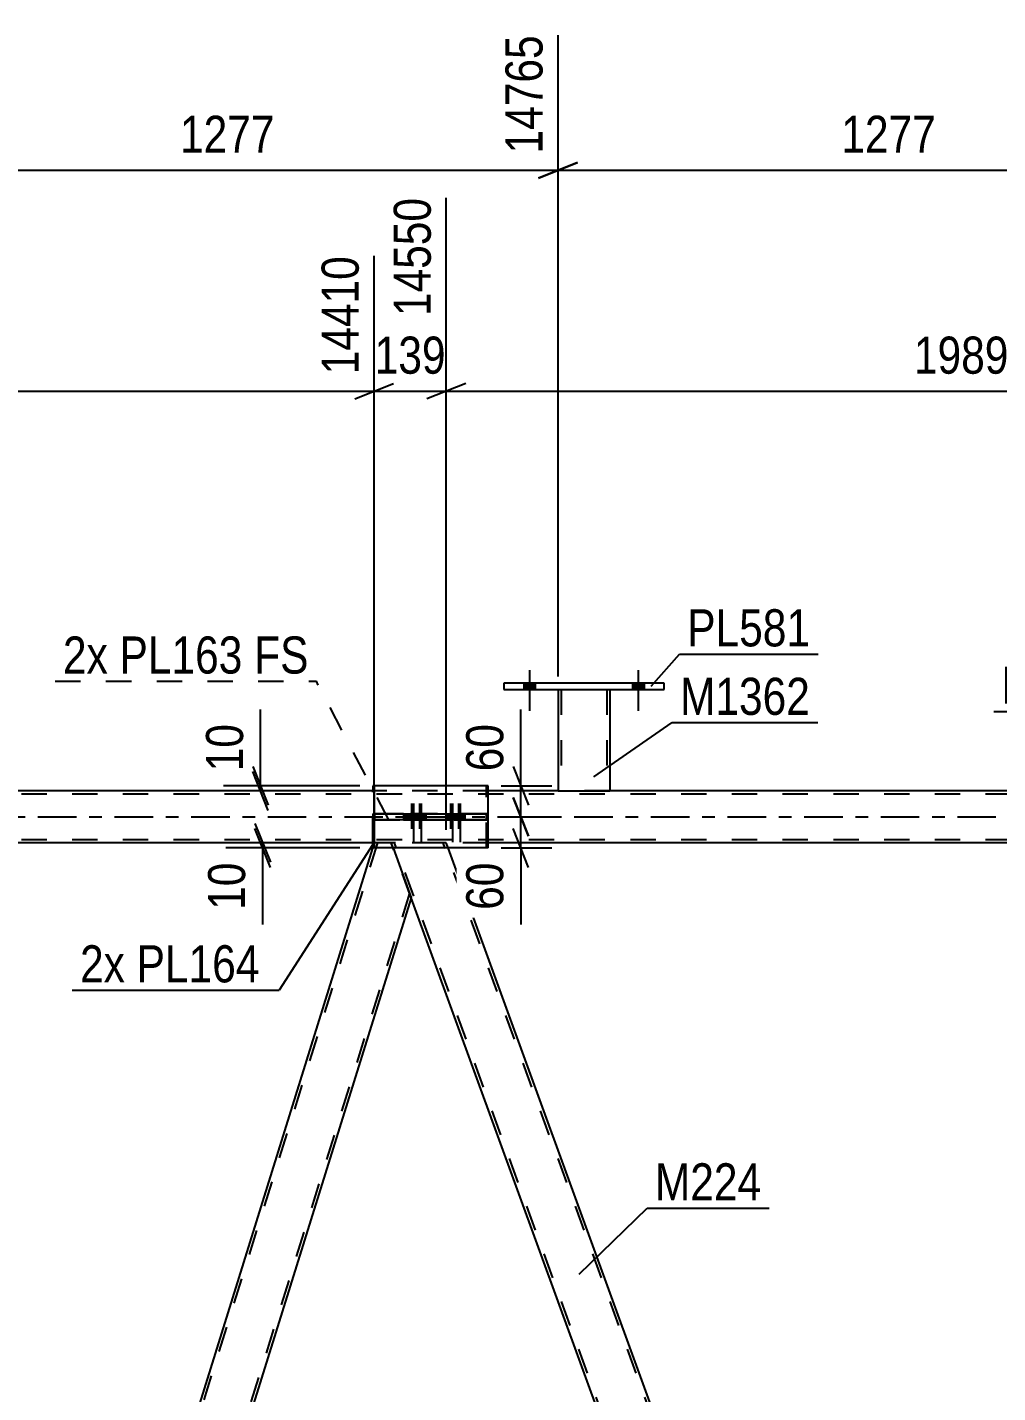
# Model space of a CAD drawing. Header units: millimetres. Extents: x 0 to 841, y 0 to 594.
# Drawn here: x 604.6 to 679.5, y 374.7 to 480.2 of the extents above; entities that cross this region are included whole.
import ezdxf

# ---------------------------------------------------------------- set-up
doc = ezdxf.new("R2010")
doc.units = ezdxf.units.MM
doc.linetypes.add('DXK_LINE_DOT2', pattern=[3.9198, 1.9599, -1.9599])
doc.linetypes.add('DXK_LINE_DOT3', pattern=[5.9187, 2.979, -0.9799, 0.9799, -0.9799])
doc.styles.add('Arial Narrow', font='ARIALN.TTF', dxfattribs={"height": 0.2})

# ---------------------------------------------------------------- blocks, each defined once
blk = doc.blocks.new('Part-122568611-5203 - 5055')
at = {"color": 2, "linetype": 'Continuous'}
for p, q in [((645.59, 429.01), (645.59, 421.17)), ((649.59, 429.01), (649.59, 421.17)), ((645.59, 421.17), (649.59, 421.17))]:
    blk.add_line(p, q, dxfattribs=at)
at = {"color": 7, "linetype": 'DXK_LINE_DOT2'}
for p, q in [((645.59, 429.01), (649.59, 429.01)), ((645.59, 429.01), (645.59, 429.01)), ((645.59, 429.01), (645.59, 429.01)), ((645.83, 429.01), (645.83, 421.17)), ((649.35, 429.01), (649.35, 421.17)), ((649.59, 429.01), (649.59, 429.01)), ((649.59, 429.01), (649.59, 429.01)), ((649.29, 421.17), (649.33, 421.17)), ((649.29, 421.17), (649.33, 421.17)), ((649.33, 421.17), (649.35, 421.17)), ((649.33, 421.17), (649.35, 421.17))]:
    blk.add_line(p, q, dxfattribs=at)
blk = doc.blocks.new('Part-122568611-5158 - 5055')
at = {"color": 2, "linetype": 'Continuous'}
for p, q in [((631.39, 417.17), (594.68, 299.42)), ((631.42, 417.17), (631.39, 417.17)), ((632.85, 416.77), (634.25, 412.92)), ((634.25, 412.92), (597.55, 295.17))]:
    blk.add_line(p, q, dxfattribs=at)
at = {"color": 7, "linetype": 'DXK_LINE_DOT2'}
for p, q in [((631.64, 417.17), (594.82, 299.05)), ((632.7, 417.17), (631.42, 417.17)), ((632.85, 416.77), (632.7, 417.17)), ((634.12, 413.29), (597.3, 295.17))]:
    blk.add_line(p, q, dxfattribs=at)
blk = doc.blocks.new('Part-122568611-5178 - 5055')
at = {"color": 7, "linetype": 'DXK_LINE_DOT2'}
for p, q in [((636.96, 417.17), (632.7, 417.17)), ((634.25, 412.92), (632.7, 417.17)), ((677.36, 295.17), (632.96, 417.17)), ((681.11, 295.17), (636.71, 417.17)), ((637.11, 416.77), (636.96, 417.17))]:
    blk.add_line(p, q, dxfattribs=at)
at = {"color": 2, "linetype": 'Continuous'}
for p, q in [((679.33, 300.76), (637.11, 416.77)), ((675.07, 300.76), (634.25, 412.92))]:
    blk.add_line(p, q, dxfattribs=at)
blk = doc.blocks.new('Part-122568611-5208 - 5055')
at = {"color": 2, "linetype": 'Continuous'}
for p, q in [((641.39, 429.49), (641.39, 429.01)), ((653.79, 429.49), (641.39, 429.49)), ((653.79, 429.01), (653.79, 429.49)), ((641.39, 429.01), (653.79, 429.01))]:
    blk.add_line(p, q, dxfattribs=at)
blk = doc.blocks.new('Part-122568611-5289 - 5055')
at = {"color": 7, "linetype": 'DXK_LINE_DOT2'}
for p, q in [((755.05, 420.93), (54.97, 420.93)), ((640.2, 421.17), (631.42, 421.17)), ((649.59, 421.17), (645.59, 421.17)), ((755.05, 417.41), (54.97, 417.41)), ((631.39, 417.17), (631.42, 417.17)), ((631.42, 417.17), (631.39, 417.17)), ((640.2, 417.17), (631.42, 417.17))]:
    blk.add_line(p, q, dxfattribs=at)
at = {"color": 2, "linetype": 'Continuous'}
for p, q in [((631.42, 421.17), (598.5, 421.17)), ((645.59, 421.17), (640.2, 421.17)), ((696.67, 421.17), (649.59, 421.17)), ((631.39, 417.17), (551.83, 417.17)), ((710.85, 417.17), (640.2, 417.17))]:
    blk.add_line(p, q, dxfattribs=at)
at = {"color": 7, "linetype": 'DXK_LINE_DOT3'}
blk.add_line((54.97, 419.17), (755.05, 419.17), dxfattribs=at)
blk = doc.blocks.new('Part-122568611-5496 - 5055')
at = {"color": 2, "linetype": 'Continuous'}
for p, q in [((631.28, 421.57), (631.28, 421.17)), ((631.42, 421.57), (631.28, 421.57)), ((631.28, 416.82), (631.28, 417.17))]:
    blk.add_line(p, q, dxfattribs=at)
at = {"color": 7, "linetype": 'DXK_LINE_DOT2'}
for p, q in [((631.28, 417.17), (631.28, 421.17)), ((640.06, 421.57), (631.42, 421.57)), ((640.06, 416.77), (640.06, 421.57)), ((631.28, 416.77), (631.28, 416.82)), ((640.06, 416.77), (631.28, 416.77))]:
    blk.add_line(p, q, dxfattribs=at)
blk = doc.blocks.new('Bolt-122568611-5364 - 5055')
at = {"linetype": 'Continuous'}
for points in [[(642.95, 429.01), (643.83, 429.01), (643.83, 429.49), (642.95, 429.49)], [(651.35, 429.01), (652.23, 429.01), (652.23, 429.49), (651.35, 429.49)]]:
    blk.add_hatch(color=1, dxfattribs=at).paths.add_polyline_path(points)
at = {"color": 1, "linetype": 'Continuous'}
for p, q in [((643.39, 430.49), (643.39, 427.37)), ((651.79, 430.49), (651.79, 427.37)), ((642.95, 429.49), (642.95, 429.01)), ((643.83, 429.49), (643.83, 429.01)), ((651.35, 429.49), (651.35, 429.01)), ((652.23, 429.49), (652.23, 429.01))]:
    blk.add_line(p, q, dxfattribs=at)
blk = doc.blocks.new('Bolt-122568611-5480 - 5055')
at = {"linetype": 'Continuous'}
for points in [[(642.95, 429.01), (643.83, 429.01), (643.83, 429.49), (642.95, 429.49)], [(651.35, 429.01), (652.23, 429.01), (652.23, 429.49), (651.35, 429.49)]]:
    blk.add_hatch(color=1, dxfattribs=at).paths.add_polyline_path(points)
at = {"color": 1, "linetype": 'Continuous'}
for p, q in [((643.39, 430.49), (643.39, 427.37)), ((651.79, 430.49), (651.79, 427.37)), ((642.95, 429.49), (642.95, 429.01)), ((643.83, 429.49), (643.83, 429.01)), ((651.35, 429.49), (651.35, 429.01)), ((652.23, 429.49), (652.23, 429.01))]:
    blk.add_line(p, q, dxfattribs=at)
blk = doc.blocks.new('Bolt-122568611-5491 - 5055')
at = {"color": 1, "linetype": 'DXK_LINE_DOT2'}
for p, q in [((634.28, 420.21), (634.28, 417.21)), ((634.88, 420.21), (634.88, 417.21)), ((637.29, 420.21), (637.29, 417.21)), ((637.89, 420.21), (637.89, 417.21)), ((633.92, 419.41), (633.92, 418.93)), ((634.52, 419.41), (634.52, 418.93)), ((634.64, 419.41), (634.64, 418.93)), ((635.24, 419.41), (635.24, 418.93)), ((636.93, 419.41), (636.93, 418.93)), ((637.53, 419.41), (637.53, 418.93)), ((637.65, 419.41), (637.65, 418.93)), ((638.25, 419.41), (638.25, 418.93))]:
    blk.add_line(p, q, dxfattribs=at)
blk = doc.blocks.new('Part-122568611-5501 - 5055')
at = {"color": 7, "linetype": 'DXK_LINE_DOT2'}
for p, q in [((631.28, 419.41), (640.06, 419.41)), ((633.65, 419.41), (631.28, 419.41)), ((631.28, 419.41), (631.28, 418.93)), ((631.28, 418.93), (640.06, 418.93)), ((631.28, 418.93), (633.65, 418.93)), ((640.06, 419.41), (633.65, 419.41)), ((633.65, 419.41), (633.65, 418.93)), ((633.65, 418.93), (640.06, 418.93)), ((640.06, 419.41), (640.06, 419.41)), ((640.06, 418.93), (640.06, 419.41))]:
    blk.add_line(p, q, dxfattribs=at)
blk = doc.blocks.new('Bolt-122568611-5503 - 5055')
at = {"linetype": 'Continuous'}
for points in [[(634.78, 419.41), (634.06, 419.41), (634.06, 418.93), (634.78, 418.93)], [(635.38, 419.41), (634.66, 419.41), (634.66, 418.93), (635.38, 418.93)], [(637.79, 419.41), (637.07, 419.41), (637.07, 418.93), (637.79, 418.93)], [(638.39, 419.41), (637.67, 419.41), (637.67, 418.93), (638.39, 418.93)]]:
    blk.add_hatch(color=1, dxfattribs=at).paths.add_polyline_path(points)
at = {"color": 1, "linetype": 'Continuous'}
for p, q in [((634.42, 420.21), (634.42, 417.21)), ((635.02, 420.21), (635.02, 417.21)), ((637.43, 420.21), (637.43, 417.21)), ((638.03, 420.21), (638.03, 417.21)), ((634.06, 419.41), (634.06, 418.93)), ((634.66, 419.41), (634.66, 418.93)), ((634.78, 419.41), (634.78, 418.93)), ((635.38, 419.41), (635.38, 418.93)), ((637.07, 419.41), (637.07, 418.93)), ((637.67, 419.41), (637.67, 418.93)), ((637.79, 419.41), (637.79, 418.93)), ((638.39, 419.41), (638.39, 418.93))]:
    blk.add_line(p, q, dxfattribs=at)
blk = doc.blocks.new('Part-122568611-5508 - 5055')
at = {"color": 2, "linetype": 'Continuous'}
for p, q in [((640.2, 421.57), (631.42, 421.57)), ((631.42, 416.77), (631.42, 421.57)), ((640.2, 419.41), (640.2, 421.57)), ((640.2, 416.77), (640.2, 418.93)), ((640.2, 416.77), (631.42, 416.77))]:
    blk.add_line(p, q, dxfattribs=at)
at = {"color": 7, "linetype": 'DXK_LINE_DOT2'}
blk.add_line((640.2, 418.93), (640.2, 419.41), dxfattribs=at)
blk = doc.blocks.new('Part-122568611-5513 - 5055')
at = {"color": 2, "linetype": 'Continuous'}
for p, q in [((631.42, 419.41), (633.79, 419.41)), ((631.42, 419.41), (631.42, 418.93)), ((633.79, 418.93), (631.42, 418.93)), ((633.79, 419.41), (640.2, 419.41)), ((633.79, 419.41), (633.79, 418.93)), ((640.2, 418.93), (633.79, 418.93)), ((640.2, 419.41), (640.2, 419.41)), ((640.2, 418.93), (640.2, 419.41))]:
    blk.add_line(p, q, dxfattribs=at)
at = {"color": 7, "linetype": 'DXK_LINE_DOT2'}
for p, q in [((640.2, 419.41), (631.42, 419.41)), ((631.42, 418.93), (640.2, 418.93)), ((640.2, 418.93), (640.2, 418.93))]:
    blk.add_line(p, q, dxfattribs=at)
blk = doc.blocks.new('StraightDimension-122568611-6323 - 5055')
at = {"color": 7, "linetype": 'Continuous'}
for p, q in [((594.5, 430.01), (594.5, 479.55)), ((645.59, 430.01), (645.59, 479.55)), ((596, 469.71), (593, 468.51)), ((644.09, 468.51), (647.09, 469.71)), ((594.5, 469.11), (645.59, 469.11))]:
    blk.add_line(p, q, dxfattribs=at)
at = {"color": 0}
blk.add_wipeout([(624.3, 469.86), (624.3, 474.06), (615.79, 474.06), (615.79, 469.86)], dxfattribs=at)
at = {"color": 3, "style": 'Arial Narrow'}
blk.add_text('1277', height=2.863, dxfattribs=at).set_placement((616.39, 470.46))
at = {"color": 0, "linetype": 'Continuous'}
blk.add_wipeout([(644.99, 480.15), (640.79, 480.15), (640.79, 469.81), (644.99, 469.81)], dxfattribs=at)
at = {"color": 3, "linetype": 'Continuous', "style": 'Arial Narrow'}
blk.add_text('14765', height=2.863, rotation=90.0002, dxfattribs=at).set_placement((644.39, 470.41))
blk = doc.blocks.new('StraightDimension-122568611-14166 - 5055')
at = {"color": 7, "linetype": 'Continuous'}
for p, q in [((636.96, 418.17), (636.96, 466.99)), ((631.39, 418.17), (631.39, 462.49)), ((629.89, 451.45), (632.89, 452.65)), ((638.46, 452.65), (635.46, 451.45)), ((631.39, 452.05), (636.96, 452.05))]:
    blk.add_line(p, q, dxfattribs=at)
at = {"color": 0}
blk.add_wipeout([(637.52, 452.8), (637.52, 457), (630.83, 457), (630.83, 452.8)], dxfattribs=at)
at = {"color": 3, "style": 'Arial Narrow'}
blk.add_text('139', height=2.863, dxfattribs=at).set_placement((631.43, 453.4))
at = {"color": 0, "linetype": 'Continuous'}
blk.add_wipeout([(636.36, 467.59), (632.16, 467.59), (632.16, 457.25), (636.36, 457.25)], dxfattribs=at)
at = {"color": 3, "linetype": 'Continuous', "style": 'Arial Narrow'}
blk.add_text('14550', height=2.863, rotation=90.0002, dxfattribs=at).set_placement((635.76, 457.85))
blk = doc.blocks.new('StraightDimension-122568611-6333 - 5055')
at = {"color": 7, "linetype": 'Continuous'}
for p, q in [((645.59, 430.01), (645.59, 479.55)), ((696.67, 430.01), (696.67, 479.55)), ((647.09, 469.71), (644.09, 468.51)), ((695.17, 468.51), (698.17, 469.71)), ((645.59, 469.11), (696.67, 469.11))]:
    blk.add_line(p, q, dxfattribs=at)
at = {"color": 0}
blk.add_wipeout([(675.38, 469.86), (675.38, 474.06), (666.87, 474.06), (666.87, 469.86)], dxfattribs=at)
at = {"color": 3, "style": 'Arial Narrow'}
blk.add_text('1277', height=2.863, dxfattribs=at).set_placement((667.47, 470.46))
at = {"color": 0, "linetype": 'Continuous'}
blk.add_wipeout([(696.07, 480.15), (691.87, 480.15), (691.87, 469.81), (696.07, 469.81)], dxfattribs=at)
at = {"color": 3, "linetype": 'Continuous', "style": 'Arial Narrow'}
blk.add_text('16042', height=2.863, rotation=90.0002, dxfattribs=at).set_placement((695.47, 470.41))
blk = doc.blocks.new('StraightDimension-122568611-5666 - 5055')
at = {"color": 7, "linetype": 'Continuous'}
for p, q in [((622.61, 421.57), (622.61, 427.47)), ((622.61, 421.57), (622.61, 427.47)), ((622.01, 423.07), (623.21, 420.07)), ((623.21, 419.67), (622.01, 422.67)), ((630.28, 421.57), (619.76, 421.57)), ((630.28, 421.17), (619.76, 421.17)), ((622.61, 421.17), (622.61, 421.57))]:
    blk.add_line(p, q, dxfattribs=at)
at = {"color": 0}
blk.add_wipeout([(621.86, 426.95), (617.66, 426.95), (617.66, 422.09), (621.86, 422.09)], dxfattribs=at)
at = {"color": 3, "style": 'Arial Narrow'}
blk.add_text('10', height=2.863, rotation=90.0002, dxfattribs=at).set_placement((621.26, 422.69))
blk = doc.blocks.new('StraightDimension-122568611-14167 - 5055')
at = {"color": 7, "linetype": 'Continuous'}
for p, q in [((551.83, 418.17), (551.83, 466.99)), ((631.39, 418.17), (631.39, 462.49)), ((553.33, 452.65), (550.33, 451.45)), ((629.89, 451.45), (632.89, 452.65)), ((551.83, 452.05), (631.39, 452.05))]:
    blk.add_line(p, q, dxfattribs=at)
at = {"color": 0}
blk.add_wipeout([(595.86, 452.8), (595.86, 457), (587.35, 457), (587.35, 452.8)], dxfattribs=at)
at = {"color": 3, "style": 'Arial Narrow'}
blk.add_text('1989', height=2.863, dxfattribs=at).set_placement((587.95, 453.4))
at = {"color": 0, "linetype": 'Continuous'}
blk.add_wipeout([(630.79, 463.09), (626.59, 463.09), (626.59, 452.75), (630.79, 452.75)], dxfattribs=at)
at = {"color": 3, "linetype": 'Continuous', "style": 'Arial Narrow'}
blk.add_text('14410', height=2.863, rotation=90.0002, dxfattribs=at).set_placement((630.19, 453.35))
blk = doc.blocks.new('StraightDimension-122568611-5641 - 5055')
at = {"color": 7, "linetype": 'Continuous'}
for p, q in [((622.17, 418.67), (623.37, 415.67)), ((623.37, 415.27), (622.17, 418.27)), ((630.28, 417.17), (619.92, 417.17)), ((630.28, 416.77), (619.92, 416.77)), ((622.77, 416.77), (622.77, 417.17)), ((622.77, 416.77), (622.77, 410.86)), ((622.77, 416.77), (622.77, 410.86))]:
    blk.add_line(p, q, dxfattribs=at)
at = {"color": 0}
blk.add_wipeout([(622.02, 416.24), (617.82, 416.24), (617.82, 411.39), (622.02, 411.39)], dxfattribs=at)
at = {"color": 3, "style": 'Arial Narrow'}
blk.add_text('10', height=2.863, rotation=90.0002, dxfattribs=at).set_placement((621.42, 411.99))
blk = doc.blocks.new('StraightDimension-122568611-5890 - 5055')
at = {"color": 7, "linetype": 'Continuous'}
for p, q in [((642.11, 420.67), (643.31, 417.67)), ((641.2, 419.17), (645.11, 419.17)), ((642.71, 416.77), (642.71, 419.17)), ((643.31, 415.27), (642.11, 418.27)), ((641.2, 416.77), (645.11, 416.77)), ((642.71, 416.77), (642.71, 410.86)), ((642.71, 416.77), (642.71, 410.86))]:
    blk.add_line(p, q, dxfattribs=at)
at = {"color": 0}
blk.add_wipeout([(641.96, 416.24), (637.76, 416.24), (637.76, 411.39), (641.96, 411.39)], dxfattribs=at)
at = {"color": 3, "style": 'Arial Narrow'}
blk.add_text('60', height=2.863, rotation=90.0002, dxfattribs=at).set_placement((641.36, 411.99))
blk = doc.blocks.new('StraightDimension-122568611-5899 - 5055')
at = {"color": 7, "linetype": 'Continuous'}
for p, q in [((642.71, 421.57), (642.71, 427.47)), ((642.71, 421.57), (642.71, 427.47)), ((642.11, 423.07), (643.31, 420.07)), ((641.2, 421.57), (645.11, 421.57)), ((642.71, 419.17), (642.71, 421.57)), ((643.31, 417.67), (642.11, 420.67)), ((641.2, 419.17), (645.11, 419.17))]:
    blk.add_line(p, q, dxfattribs=at)
at = {"color": 0}
blk.add_wipeout([(641.96, 426.95), (637.76, 426.95), (637.76, 422.09), (641.96, 422.09)], dxfattribs=at)
at = {"color": 3, "style": 'Arial Narrow'}
blk.add_text('60', height=2.863, rotation=90.0002, dxfattribs=at).set_placement((641.36, 422.69))
blk = doc.blocks.new('StraightDimension-122568611-14165 - 5055')
at = {"color": 7, "linetype": 'Continuous'}
for p, q in [((636.96, 418.17), (636.96, 466.99)), ((716.52, 418.17), (716.52, 462.49)), ((638.46, 452.65), (635.46, 451.45)), ((715.02, 451.45), (718.02, 452.65)), ((636.96, 452.05), (716.52, 452.05))]:
    blk.add_line(p, q, dxfattribs=at)
at = {"color": 0}
blk.add_wipeout([(681, 452.8), (681, 457), (672.48, 457), (672.48, 452.8)], dxfattribs=at)
at = {"color": 3, "style": 'Arial Narrow'}
blk.add_text('1989', height=2.863, dxfattribs=at).set_placement((673.08, 453.4))
at = {"color": 0, "linetype": 'Continuous'}
blk.add_wipeout([(715.92, 463.09), (711.72, 463.09), (711.72, 452.75), (715.92, 452.75)], dxfattribs=at)
at = {"color": 3, "linetype": 'Continuous', "style": 'Arial Narrow'}
blk.add_text('16539', height=2.863, rotation=90.0002, dxfattribs=at).set_placement((715.32, 453.35))
blk = doc.blocks.new('Mark-122568611-5199 - 5055')
at = {"color": 30, "linetype": 'Continuous'}
for p, q in [((648.36, 422.27), (654.41, 426.45)), ((654.41, 426.45), (665.66, 426.45))]:
    blk.add_line(p, q, dxfattribs=at)
at = {"color": 0}
blk.add_wipeout([(665.06, 427.05), (665.06, 430.05), (655.01, 430.05), (655.01, 427.05)], dxfattribs=at)
blk.add_wipeout([(665.06, 427.05), (665.06, 430.05), (655.01, 430.05), (655.01, 427.05)], dxfattribs=at)
at = {"color": 3, "style": 'Arial Narrow'}
blk.add_text('M1362', height=2.863, dxfattribs=at).set_placement((655.01, 427.05))
blk = doc.blocks.new('Mark-122568611-5174 - 5055')
at = {"color": 30, "linetype": 'Continuous'}
for p, q in [((647.23, 383.86), (652.47, 388.95)), ((652.47, 388.95), (661.9, 388.95))]:
    blk.add_line(p, q, dxfattribs=at)
at = {"color": 0}
blk.add_wipeout([(661.3, 389.55), (661.3, 392.55), (653.07, 392.55), (653.07, 389.55)], dxfattribs=at)
blk.add_wipeout([(661.3, 389.55), (661.3, 392.55), (653.07, 392.55), (653.07, 389.55)], dxfattribs=at)
at = {"color": 3, "style": 'Arial Narrow'}
blk.add_text('M224', height=2.863, dxfattribs=at).set_placement((653.07, 389.55))
blk = doc.blocks.new('Mark-122568611-5204 - 5055')
at = {"color": 30, "linetype": 'Continuous'}
for p, q in [((652.77, 429.26), (654.97, 431.74)), ((654.97, 431.74), (665.67, 431.74))]:
    blk.add_line(p, q, dxfattribs=at)
at = {"color": 0}
blk.add_wipeout([(665.07, 432.34), (665.07, 435.34), (655.57, 435.34), (655.57, 432.34)], dxfattribs=at)
blk.add_wipeout([(665.07, 432.34), (665.07, 435.34), (655.57, 435.34), (655.57, 432.34)], dxfattribs=at)
at = {"color": 3, "style": 'Arial Narrow'}
blk.add_text('PL581', height=2.863, dxfattribs=at).set_placement((655.57, 432.34))
blk = doc.blocks.new('Mark-122568611-5209 - 5055')
at = {"color": 30, "linetype": 'Continuous'}
for p in [(679.25, 427.32), (697.15, 423.63)]:
    blk.add_line(p, (690.5, 427.32), dxfattribs=at)
at = {"color": 0}
blk.add_wipeout([(689.9, 427.92), (689.9, 430.92), (679.85, 430.92), (679.85, 427.92)], dxfattribs=at)
blk.add_wipeout([(689.9, 427.92), (689.9, 430.92), (679.85, 430.92), (679.85, 427.92)], dxfattribs=at)
at = {"color": 3, "style": 'Arial Narrow'}
blk.add_text('M1362', height=2.863, dxfattribs=at).set_placement((679.85, 427.92))
blk = doc.blocks.new('MarkSet-122568611-6826 - 5055')
at = {"color": 30, "linetype": 'DXK_LINE_DOT2'}
for p in [(606.75, 429.64), (632.53, 418.93)]:
    blk.add_line(p, (626.92, 429.64), dxfattribs=at)
at = {"color": 0}
for points in [[(610.82, 430.24), (610.82, 433.24), (607.35, 433.24), (607.35, 430.24)], [(621.22, 430.24), (621.22, 433.24), (611.72, 433.24), (611.72, 430.24)], [(626.32, 430.24), (626.32, 433.24), (622.12, 433.24), (622.12, 430.24)]]:
    blk.add_wipeout(points, dxfattribs=at)
for points in [[(610.82, 430.24), (610.82, 433.24), (607.35, 433.24), (607.35, 430.24)], [(621.22, 430.24), (621.22, 433.24), (611.72, 433.24), (611.72, 430.24)], [(626.32, 430.24), (626.32, 433.24), (622.12, 433.24), (622.12, 430.24)]]:
    blk.add_wipeout(points, dxfattribs=at)
at = {"color": 3, "style": 'Arial Narrow'}
for s, p in [('2x', (607.35, 430.24)), ('PL163', (611.72, 430.24)), ('FS', (622.12, 430.24))]:
    blk.add_text(s, height=2.863, dxfattribs=at).set_placement(p)
blk = doc.blocks.new('MarkSet-122568611-6854 - 5055')
at = {"color": 30, "linetype": 'Continuous'}
for p in [(631.28, 417.03), (608.07, 405.79)]:
    blk.add_line(p, (624.04, 405.79), dxfattribs=at)
at = {"color": 0}
for points in [[(612.14, 406.39), (612.14, 409.39), (608.67, 409.39), (608.67, 406.39)], [(622.54, 406.39), (622.54, 409.39), (613.04, 409.39), (613.04, 406.39)]]:
    blk.add_wipeout(points, dxfattribs=at)
for points in [[(612.14, 406.39), (612.14, 409.39), (608.67, 409.39), (608.67, 406.39)], [(622.54, 406.39), (622.54, 409.39), (613.04, 409.39), (613.04, 406.39)]]:
    blk.add_wipeout(points, dxfattribs=at)
at = {"color": 3, "style": 'Arial Narrow'}
for s, p in [('2x', (608.67, 406.39)), ('PL164', (613.04, 406.39))]:
    blk.add_text(s, height=2.863, dxfattribs=at).set_placement(p)

msp = doc.modelspace()

# ---------------------------------------------------------------- block references
for name in ['Bolt-122568611-5364 - 5055', 'Bolt-122568611-5480 - 5055', 'Part-122568611-5208 - 5055', 'Part-122568611-5203 - 5055', 'Part-122568611-5289 - 5055', 'Part-122568611-5496 - 5055', 'Part-122568611-5508 - 5055', 'Bolt-122568611-5491 - 5055', 'Bolt-122568611-5503 - 5055', 'Part-122568611-5501 - 5055', 'Part-122568611-5513 - 5055', 'Part-122568611-5158 - 5055', 'Part-122568611-5178 - 5055']:
    msp.add_blockref(name, (0, 0))

# ---------------------------------------------------------------- next in the draw order: block references
for name in ['StraightDimension-122568611-6323 - 5055', 'Mark-122568611-5174 - 5055']:
    msp.add_blockref(name, (0, 0))

# ---------------------------------------------------------------- next in the draw order: block references
for name in ['StraightDimension-122568611-6333 - 5055', 'StraightDimension-122568611-14166 - 5055']:
    msp.add_blockref(name, (0, 0))

# ---------------------------------------------------------------- next in the draw order: block references
for name in ['StraightDimension-122568611-5666 - 5055', 'StraightDimension-122568611-5890 - 5055']:
    msp.add_blockref(name, (0, 0))

# ---------------------------------------------------------------- next in the draw order: block references
for name in ['StraightDimension-122568611-14167 - 5055', 'StraightDimension-122568611-5899 - 5055']:
    msp.add_blockref(name, (0, 0))

# ---------------------------------------------------------------- next in the draw order: block references
for name in ['StraightDimension-122568611-14165 - 5055', 'StraightDimension-122568611-5641 - 5055']:
    msp.add_blockref(name, (0, 0))

# ---------------------------------------------------------------- next in the draw order: block references
for name in ['MarkSet-122568611-6826 - 5055', 'Mark-122568611-5209 - 5055', 'Mark-122568611-5199 - 5055', 'MarkSet-122568611-6854 - 5055']:
    msp.add_blockref(name, (0, 0))

# ---------------------------------------------------------------- next in the draw order: block references
msp.add_blockref('Mark-122568611-5204 - 5055', (0, 0))

doc.saveas('drawing.dxf')
